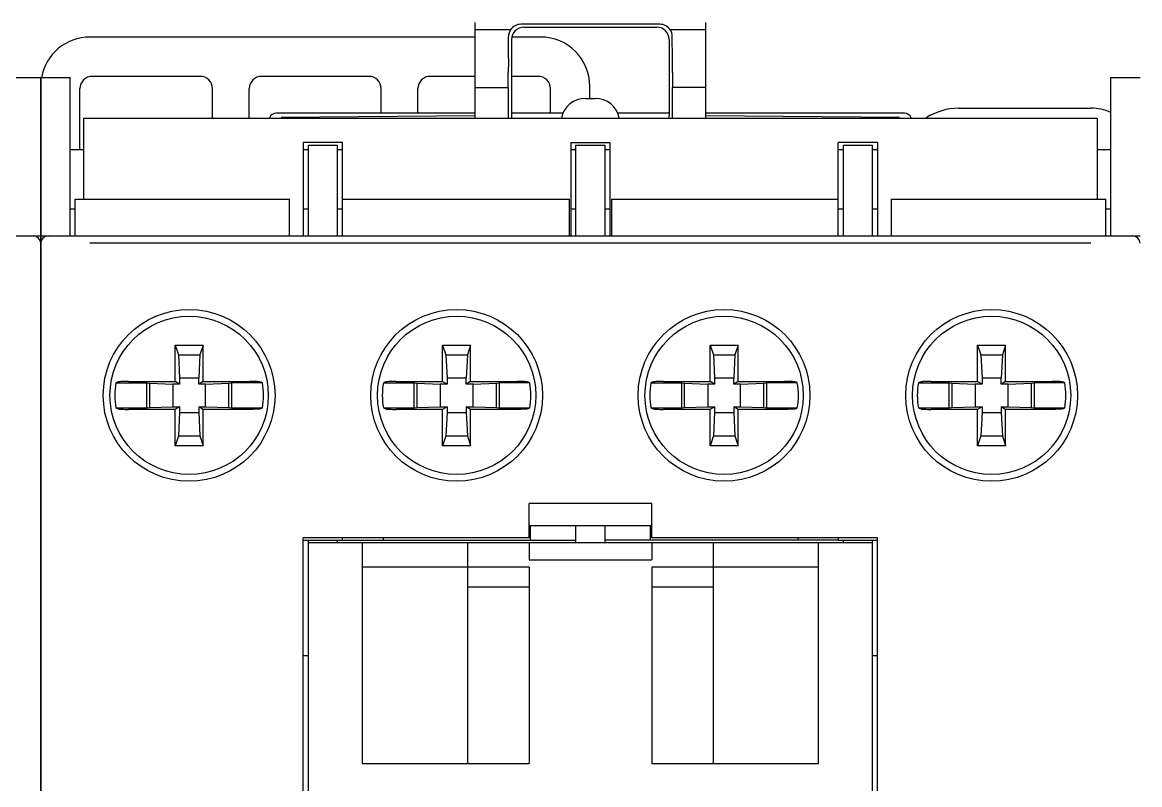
# Model space of a CAD drawing. Header units: millimetres. Extents: x 12275 to 14043, y 11466 to 13479.
# Drawn here: x 13118.79 to 13153.99, y 12953.16 to 12977.18 of the extents above; entities that cross this region are included whole.
import ezdxf

# ---------------------------------------------------------------- set-up
doc = ezdxf.new("R2010")
doc.units = ezdxf.units.MM

msp = doc.modelspace()

# ---------------------------------------------------------------- linework, layer by layer
at = {"color": 0, "linetype": 'Continuous'}
for p, q in [((13133.04761, 12974.1608), (13133.04761, 12977.17551)), ((13138.87247, 12977.11534), (13134.4899, 12977.11534)), ((13134.58435, 12977.02089), (13138.77802, 12977.02089)), ((13140.31476, 12974.1608), (13140.31476, 12977.17551)), ((13133.04761, 12976.71165), (13120.90993, 12976.71165)), ((13134.16852, 12976.94358), (13133.04761, 12976.94358)), ((13134.09784, 12976.03915), (13134.10206, 12976.73011)), ((13134.19782, 12976.63435), (13134.19782, 12974.23764)), ((13135.1147, 12976.71165), (13134.21293, 12976.71165)), ((13139.16455, 12976.63435), (13139.16455, 12974.23764)), ((13140.31476, 12976.94358), (13139.19385, 12976.94358)), ((13139.26454, 12976.03915), (13139.26031, 12976.73011)), ((13134.09662, 12975.12679), (13134.09662, 12975.59572)), ((13139.26576, 12975.59572), (13139.26576, 12975.12679)), ((13118.43601, 12975.43603), (13119.36373, 12975.43603)), ((13119.36373, 12970.44953), (13119.36373, 12975.43603)), ((13119.36373, 12975.43603), (13119.36373, 12970.44953)), ((13119.36373, 12975.43603), (13120.29145, 12975.43603)), ((13120.29145, 12970.44953), (13120.29145, 12975.43603)), ((13124.38889, 12975.47469), (13120.98724, 12975.47469)), ((13129.70299, 12975.47469), (13126.32164, 12975.47469)), ((13133.04761, 12975.47469), (13131.63574, 12975.47469)), ((13135.03739, 12975.47469), (13134.19782, 12975.47469)), ((13153.07092, 12975.43603), (13153.07092, 12970.44953)), ((13153.07092, 12975.43603), (13153.99864, 12975.43603)), ((13120.60069, 12973.15539), (13120.60069, 12975.08814)), ((13124.77544, 12974.1608), (13124.77544, 12975.08814)), ((13125.93509, 12974.1608), (13125.93509, 12975.08814)), ((13130.08954, 12974.31504), (13130.08954, 12975.08814)), ((13131.24919, 12974.31504), (13131.24919, 12975.08814)), ((13133.04761, 12975.12679), (13134.09662, 12975.12679)), ((13134.10134, 12974.1608), (13134.10134, 12975.12679)), ((13135.42394, 12974.31504), (13135.42394, 12975.08814)), ((13136.6609, 12974.7789), (13136.6609, 12975.16545)), ((13139.26103, 12975.12679), (13139.26103, 12974.1608)), ((13140.31476, 12975.12679), (13139.26576, 12975.12679)), ((13136.52657, 12974.7789), (13136.83581, 12974.7789)), ((13120.71666, 12974.1608), (13120.71666, 12971.60918)), ((13120.71666, 12974.1608), (13152.64572, 12974.1608)), ((13133.04761, 12974.31504), (13126.7855, 12974.31504)), ((13133.04761, 12974.22761), (13126.94012, 12974.17431)), ((13134.20726, 12974.23773), (13134.19782, 12974.23764)), ((13135.82714, 12974.31504), (13134.20726, 12974.31504)), ((13134.20726, 12974.1608), (13134.20726, 12974.23773)), ((13139.16455, 12974.31504), (13137.53523, 12974.31504)), ((13139.15511, 12974.23773), (13139.15511, 12974.1608)), ((13139.16455, 12974.23764), (13139.15511, 12974.23773)), ((13146.57688, 12974.31504), (13140.31476, 12974.31504)), ((13146.42226, 12974.17431), (13140.31476, 12974.22761)), ((13148.2777, 12974.46966), (13152.45244, 12974.46966)), ((13152.64572, 12974.1608), (13152.64572, 12971.60918)), ((13120.71666, 12973.15539), (13120.29145, 12973.15539)), ((13127.63591, 12973.3877), (13127.63591, 12970.44953)), ((13128.87287, 12973.3877), (13127.63591, 12973.3877)), ((13127.79053, 12973.15539), (13127.63591, 12973.15539)), ((13127.79053, 12973.31001), (13127.79053, 12970.44953)), ((13127.79053, 12973.31001), (13128.71825, 12973.31001)), ((13128.71825, 12970.44953), (13128.71825, 12973.31001)), ((13128.87287, 12973.15539), (13128.71825, 12973.15539)), ((13128.87287, 12970.44953), (13128.87287, 12973.3877)), ((13136.06271, 12973.3877), (13136.06271, 12970.44953)), ((13136.06271, 12973.3877), (13137.29967, 12973.3877)), ((13136.21733, 12973.15539), (13136.06271, 12973.15539)), ((13136.21733, 12973.31001), (13136.21733, 12970.44953)), ((13136.21733, 12973.31001), (13137.14505, 12973.31001)), ((13137.14505, 12970.44953), (13137.14505, 12973.31001)), ((13137.29967, 12973.15539), (13137.14505, 12973.15539)), ((13137.29967, 12973.3877), (13137.29967, 12970.44953)), ((13144.4895, 12970.44953), (13144.4895, 12973.3877)), ((13145.72647, 12973.3877), (13144.4895, 12973.3877)), ((13144.64412, 12973.15539), (13144.4895, 12973.15539)), ((13144.64412, 12973.31001), (13144.64412, 12970.44953)), ((13144.64412, 12973.31001), (13145.57184, 12973.31001)), ((13145.57184, 12970.44953), (13145.57184, 12973.31001)), ((13145.72647, 12973.15539), (13145.57184, 12973.15539)), ((13145.72647, 12973.3877), (13145.72647, 12970.44953)), ((13153.07092, 12973.15539), (13152.64572, 12973.15539)), ((13120.44607, 12970.44953), (13120.44607, 12971.60918)), ((13120.44607, 12971.60918), (13127.20564, 12971.60918)), ((13127.20685, 12970.44953), (13127.20685, 12971.37725)), ((13128.87287, 12971.60918), (13136.01899, 12971.60918)), ((13136.0202, 12970.44953), (13136.0202, 12971.37725)), ((13137.34217, 12971.37725), (13137.34217, 12970.44953)), ((13137.34339, 12971.60918), (13144.4895, 12971.60918)), ((13146.15552, 12971.37725), (13146.15552, 12970.44953)), ((13146.15673, 12971.60918), (13152.9163, 12971.60918)), ((13152.9163, 12970.44953), (13152.9163, 12971.60918)), ((13120.29145, 12971.29994), (13120.44607, 12971.29994)), ((13127.63591, 12971.29994), (13127.79053, 12971.29994)), ((13128.71825, 12971.29994), (13128.87287, 12971.29994)), ((13136.06271, 12971.29994), (13136.21733, 12971.29994)), ((13137.14505, 12971.29994), (13137.29967, 12971.29994)), ((13144.4895, 12971.29994), (13144.64412, 12971.29994)), ((13145.57184, 12971.29994), (13145.72647, 12971.29994)), ((13152.9163, 12971.29994), (13153.07092, 12971.29994)), ((13084.72882, 12970.44953), (13119.36373, 12970.44953)), ((13119.36373, 12926.38279), (13119.36373, 12970.44953)), ((13119.36373, 12970.44953), (13119.36373, 12926.38279)), ((13119.36373, 12970.44953), (13153.99864, 12970.44953)), ((13152.45244, 12970.2176), (13120.90993, 12970.2176)), ((13119.36582, 12967.64756), (13119.36508, 12967.69538)), ((13119.36668, 12967.6011), (13119.36582, 12967.64756)), ((13119.36766, 12967.55593), (13119.36668, 12967.6011)), ((13119.36872, 12967.51198), (13119.36766, 12967.55593)), ((13119.36987, 12967.4691), (13119.36872, 12967.51198)), ((13119.37107, 12967.42741), (13119.36987, 12967.4691)), ((13119.37291, 12967.36754), (13119.37107, 12967.42741)), ((13119.37412, 12967.32952), (13119.37291, 12967.36754)), ((13119.37528, 12967.29297), (13119.37412, 12967.32952)), ((13119.37686, 12967.24059), (13119.37528, 12967.29297)), ((13119.37777, 12967.20698), (13119.37686, 12967.24059)), ((13123.60032, 12965.86505), (13123.60032, 12967.00924)), ((13123.60032, 12967.00924), (13123.70178, 12966.69851)), ((13123.60032, 12967.00924), (13124.48166, 12967.00924)), ((13124.48166, 12967.00924), (13124.3802, 12966.69851)), ((13124.48166, 12965.86505), (13124.48166, 12967.00924)), ((13132.02712, 12965.86505), (13132.02712, 12967.00924)), ((13132.02712, 12967.00924), (13132.12858, 12966.69851)), ((13132.02712, 12967.00924), (13132.90846, 12967.00924)), ((13132.90846, 12967.00924), (13132.807, 12966.69851)), ((13132.90846, 12965.86505), (13132.90846, 12967.00924)), ((13140.45392, 12965.86505), (13140.45392, 12967.00924)), ((13140.45392, 12967.00924), (13140.55537, 12966.69851)), ((13140.45392, 12967.00924), (13141.33525, 12967.00924)), ((13141.33525, 12967.00924), (13141.2338, 12966.69851)), ((13141.33525, 12965.86505), (13141.33525, 12967.00924)), ((13148.88072, 12965.86505), (13148.88072, 12967.00924)), ((13148.88072, 12967.00924), (13148.98217, 12966.69851)), ((13148.88072, 12967.00924), (13149.76205, 12967.00924)), ((13149.76205, 12967.00924), (13149.66059, 12966.69851)), ((13149.76205, 12965.86505), (13149.76205, 12967.00924)), ((13123.70178, 12966.69851), (13123.73898, 12965.96203)), ((13123.70178, 12966.69851), (13124.3802, 12966.69851)), ((13124.3802, 12966.69851), (13124.343, 12965.96203)), ((13132.12858, 12966.69851), (13132.16578, 12965.96203)), ((13132.12858, 12966.69851), (13132.807, 12966.69851)), ((13132.807, 12966.69851), (13132.7698, 12965.96203)), ((13140.55537, 12966.69851), (13140.59258, 12965.96203)), ((13140.55537, 12966.69851), (13141.2338, 12966.69851)), ((13141.2338, 12966.69851), (13141.1966, 12965.96203)), ((13148.98217, 12966.69851), (13149.01937, 12965.96203)), ((13148.98217, 12966.69851), (13149.66059, 12966.69851)), ((13149.66059, 12966.69851), (13149.62339, 12965.96203)), ((13121.73417, 12965.82048), (13122.70472, 12965.82048)), ((13122.13381, 12965.86505), (13123.60032, 12965.86505)), ((13122.70472, 12965.02828), (13122.70472, 12965.82048)), ((13122.70472, 12965.82048), (13122.78758, 12965.80427)), ((13122.78758, 12965.80427), (13122.78758, 12965.04449)), ((13122.78758, 12965.80427), (13123.52405, 12965.78199)), ((13123.52405, 12965.78199), (13123.52405, 12965.06677)), ((13123.73898, 12965.78199), (13123.52405, 12965.78199)), ((13123.73898, 12965.78199), (13123.60032, 12965.86505)), ((13123.73898, 12965.96203), (13123.73898, 12965.78199)), ((13124.343, 12965.96203), (13123.73898, 12965.96203)), ((13124.343, 12965.78199), (13124.343, 12965.96203)), ((13124.48166, 12965.86505), (13124.343, 12965.78199)), ((13124.55793, 12965.78199), (13124.343, 12965.78199)), ((13124.48166, 12965.86505), (13125.94817, 12965.86505)), ((13124.55793, 12965.78199), (13125.2944, 12965.80427)), ((13124.55793, 12965.06677), (13124.55793, 12965.78199)), ((13125.2944, 12965.80427), (13125.37726, 12965.82048)), ((13125.2944, 12965.04449), (13125.2944, 12965.80427)), ((13125.37726, 12965.82048), (13125.37726, 12965.02828)), ((13126.34781, 12965.82048), (13125.37726, 12965.82048)), ((13130.16097, 12965.82048), (13131.13151, 12965.82048)), ((13130.56061, 12965.86505), (13132.02712, 12965.86505)), ((13131.13151, 12965.02828), (13131.13151, 12965.82048)), ((13131.13151, 12965.82048), (13131.21437, 12965.80427)), ((13131.21437, 12965.80427), (13131.21437, 12965.04449)), ((13131.21437, 12965.80427), (13131.95085, 12965.78199)), ((13131.95085, 12965.78199), (13131.95085, 12965.06677)), ((13132.16578, 12965.78199), (13131.95085, 12965.78199)), ((13132.16578, 12965.78199), (13132.02712, 12965.86505)), ((13132.16578, 12965.96203), (13132.16578, 12965.78199)), ((13132.7698, 12965.96203), (13132.16578, 12965.96203)), ((13132.7698, 12965.78199), (13132.7698, 12965.96203)), ((13132.90846, 12965.86505), (13132.7698, 12965.78199)), ((13132.98472, 12965.78199), (13132.7698, 12965.78199)), ((13132.90846, 12965.86505), (13134.37496, 12965.86505)), ((13132.98472, 12965.78199), (13133.7212, 12965.80427)), ((13132.98472, 12965.06677), (13132.98472, 12965.78199)), ((13133.7212, 12965.80427), (13133.80406, 12965.82048)), ((13133.7212, 12965.04449), (13133.7212, 12965.80427)), ((13133.80406, 12965.82048), (13133.80406, 12965.02828)), ((13134.77461, 12965.82048), (13133.80406, 12965.82048)), ((13138.58777, 12965.82048), (13139.55831, 12965.82048)), ((13138.98741, 12965.86505), (13140.45392, 12965.86505)), ((13139.55831, 12965.02828), (13139.55831, 12965.82048)), ((13139.55831, 12965.82048), (13139.64117, 12965.80427)), ((13139.64117, 12965.80427), (13139.64117, 12965.04449)), ((13139.64117, 12965.80427), (13140.37765, 12965.78199)), ((13140.37765, 12965.78199), (13140.37765, 12965.06677)), ((13140.59258, 12965.78199), (13140.37765, 12965.78199)), ((13140.59258, 12965.78199), (13140.45392, 12965.86505)), ((13140.59258, 12965.96203), (13140.59258, 12965.78199)), ((13141.1966, 12965.96203), (13140.59258, 12965.96203)), ((13141.1966, 12965.78199), (13141.1966, 12965.96203)), ((13141.33525, 12965.86505), (13141.1966, 12965.78199)), ((13141.41152, 12965.78199), (13141.1966, 12965.78199)), ((13141.33525, 12965.86505), (13142.80176, 12965.86505)), ((13141.41152, 12965.78199), (13142.148, 12965.80427)), ((13141.41152, 12965.06677), (13141.41152, 12965.78199)), ((13142.148, 12965.80427), (13142.23086, 12965.82048)), ((13142.148, 12965.04449), (13142.148, 12965.80427)), ((13142.23086, 12965.82048), (13142.23086, 12965.02828)), ((13143.2014, 12965.82048), (13142.23086, 12965.82048)), ((13147.01456, 12965.82048), (13147.98511, 12965.82048)), ((13147.41421, 12965.86505), (13148.88072, 12965.86505)), ((13147.98511, 12965.02828), (13147.98511, 12965.82048)), ((13147.98511, 12965.82048), (13148.06797, 12965.80427)), ((13148.06797, 12965.80427), (13148.06797, 12965.04449)), ((13148.06797, 12965.80427), (13148.80445, 12965.78199)), ((13148.80445, 12965.78199), (13148.80445, 12965.06677)), ((13149.01937, 12965.78199), (13148.80445, 12965.78199)), ((13149.01937, 12965.78199), (13148.88072, 12965.86505)), ((13149.01937, 12965.96203), (13149.01937, 12965.78199)), ((13149.62339, 12965.96203), (13149.01937, 12965.96203)), ((13149.62339, 12965.78199), (13149.62339, 12965.96203)), ((13149.76205, 12965.86505), (13149.62339, 12965.78199)), ((13149.83832, 12965.78199), (13149.62339, 12965.78199)), ((13149.76205, 12965.86505), (13151.22856, 12965.86505)), ((13149.83832, 12965.78199), (13150.5748, 12965.80427)), ((13149.83832, 12965.06677), (13149.83832, 12965.78199)), ((13150.5748, 12965.80427), (13150.65766, 12965.82048)), ((13150.5748, 12965.04449), (13150.5748, 12965.80427)), ((13150.65766, 12965.82048), (13150.65766, 12965.02828)), ((13151.6282, 12965.82048), (13150.65766, 12965.82048)), ((13121.73417, 12965.02828), (13122.70472, 12965.02828)), ((13122.70472, 12965.02828), (13122.78758, 12965.04449)), ((13122.78758, 12965.04449), (13123.52405, 12965.06677)), ((13123.52405, 12965.06677), (13123.73898, 12965.06677)), ((13123.73898, 12965.06677), (13123.60032, 12964.98371)), ((13123.73898, 12965.06677), (13123.73898, 12964.88673)), ((13124.343, 12965.06677), (13124.343, 12964.88673)), ((13124.48166, 12964.98371), (13124.343, 12965.06677)), ((13124.343, 12965.06677), (13124.55793, 12965.06677)), ((13124.55793, 12965.06677), (13125.2944, 12965.04449)), ((13125.2944, 12965.04449), (13125.37726, 12965.02828)), ((13125.37726, 12965.02828), (13126.34781, 12965.02828)), ((13130.16097, 12965.02828), (13131.13151, 12965.02828)), ((13131.13151, 12965.02828), (13131.21437, 12965.04449)), ((13131.21437, 12965.04449), (13131.95085, 12965.06677)), ((13131.95085, 12965.06677), (13132.16578, 12965.06677)), ((13132.16578, 12965.06677), (13132.02712, 12964.98371)), ((13132.16578, 12965.06677), (13132.16578, 12964.88673)), ((13132.7698, 12965.06677), (13132.7698, 12964.88673)), ((13132.90846, 12964.98371), (13132.7698, 12965.06677)), ((13132.7698, 12965.06677), (13132.98472, 12965.06677)), ((13132.98472, 12965.06677), (13133.7212, 12965.04449)), ((13133.7212, 12965.04449), (13133.80406, 12965.02828)), ((13133.80406, 12965.02828), (13134.77461, 12965.02828)), ((13138.58777, 12965.02828), (13139.55831, 12965.02828)), ((13139.55831, 12965.02828), (13139.64117, 12965.04449)), ((13139.64117, 12965.04449), (13140.37765, 12965.06677)), ((13140.37765, 12965.06677), (13140.59258, 12965.06677)), ((13140.59258, 12965.06677), (13140.45392, 12964.98371)), ((13140.59258, 12965.06677), (13140.59258, 12964.88673)), ((13141.1966, 12965.06677), (13141.1966, 12964.88673)), ((13141.33525, 12964.98371), (13141.1966, 12965.06677)), ((13141.1966, 12965.06677), (13141.41152, 12965.06677)), ((13141.41152, 12965.06677), (13142.148, 12965.04449)), ((13142.148, 12965.04449), (13142.23086, 12965.02828)), ((13142.23086, 12965.02828), (13143.2014, 12965.02828)), ((13147.01456, 12965.02828), (13147.98511, 12965.02828)), ((13147.98511, 12965.02828), (13148.06797, 12965.04449)), ((13148.06797, 12965.04449), (13148.80445, 12965.06677)), ((13148.80445, 12965.06677), (13149.01937, 12965.06677)), ((13149.01937, 12965.06677), (13148.88072, 12964.98371)), ((13149.01937, 12965.06677), (13149.01937, 12964.88673)), ((13149.62339, 12965.06677), (13149.62339, 12964.88673)), ((13149.76205, 12964.98371), (13149.62339, 12965.06677)), ((13149.62339, 12965.06677), (13149.83832, 12965.06677)), ((13149.83832, 12965.06677), (13150.5748, 12965.04449)), ((13150.5748, 12965.04449), (13150.65766, 12965.02828)), ((13150.65766, 12965.02828), (13151.6282, 12965.02828)), ((13123.60032, 12964.98371), (13122.13381, 12964.98371)), ((13123.60032, 12963.83952), (13123.60032, 12964.98371)), ((13123.73898, 12964.88673), (13123.70178, 12964.15025)), ((13123.73898, 12964.88673), (13124.343, 12964.88673)), ((13124.343, 12964.88673), (13124.3802, 12964.15025)), ((13124.48166, 12963.83952), (13124.48166, 12964.98371)), ((13125.94817, 12964.98371), (13124.48166, 12964.98371)), ((13132.02712, 12964.98371), (13130.56061, 12964.98371)), ((13132.02712, 12963.83952), (13132.02712, 12964.98371)), ((13132.16578, 12964.88673), (13132.12858, 12964.15025)), ((13132.16578, 12964.88673), (13132.7698, 12964.88673)), ((13132.7698, 12964.88673), (13132.807, 12964.15025)), ((13132.90846, 12963.83952), (13132.90846, 12964.98371)), ((13134.37496, 12964.98371), (13132.90846, 12964.98371)), ((13140.45392, 12964.98371), (13138.98741, 12964.98371)), ((13140.45392, 12963.83952), (13140.45392, 12964.98371)), ((13140.59258, 12964.88673), (13140.55537, 12964.15025)), ((13140.59258, 12964.88673), (13141.1966, 12964.88673)), ((13141.1966, 12964.88673), (13141.2338, 12964.15025)), ((13141.33525, 12963.83952), (13141.33525, 12964.98371)), ((13142.80176, 12964.98371), (13141.33525, 12964.98371)), ((13148.88072, 12964.98371), (13147.41421, 12964.98371)), ((13148.88072, 12963.83952), (13148.88072, 12964.98371)), ((13149.01937, 12964.88673), (13148.98217, 12964.15025)), ((13149.01937, 12964.88673), (13149.62339, 12964.88673)), ((13149.62339, 12964.88673), (13149.66059, 12964.15025)), ((13149.76205, 12963.83952), (13149.76205, 12964.98371)), ((13151.22856, 12964.98371), (13149.76205, 12964.98371)), ((13123.70178, 12964.15025), (13123.60032, 12963.83952)), ((13123.70178, 12964.15025), (13124.3802, 12964.15025)), ((13124.3802, 12964.15025), (13124.48166, 12963.83952)), ((13132.12858, 12964.15025), (13132.02712, 12963.83952)), ((13132.12858, 12964.15025), (13132.807, 12964.15025)), ((13132.807, 12964.15025), (13132.90846, 12963.83952)), ((13140.55537, 12964.15025), (13140.45392, 12963.83952)), ((13140.55537, 12964.15025), (13141.2338, 12964.15025)), ((13141.2338, 12964.15025), (13141.33525, 12963.83952)), ((13148.98217, 12964.15025), (13148.88072, 12963.83952)), ((13148.98217, 12964.15025), (13149.66059, 12964.15025)), ((13149.66059, 12964.15025), (13149.76205, 12963.83952)), ((13124.48166, 12963.83952), (13123.60032, 12963.83952)), ((13132.90846, 12963.83952), (13132.02712, 12963.83952)), ((13141.33525, 12963.83952), (13140.45392, 12963.83952)), ((13149.76205, 12963.83952), (13148.88072, 12963.83952)), ((13134.74843, 12960.94039), (13134.74843, 12962.02274)), ((13138.61394, 12962.02274), (13134.74843, 12962.02274)), ((13138.61394, 12960.94039), (13138.61394, 12962.02274)), ((13134.74843, 12961.32695), (13138.61394, 12961.32695)), ((13134.78709, 12961.32695), (13134.78709, 12960.86308)), ((13136.21733, 12961.32695), (13136.21733, 12960.78577)), ((13137.14505, 12960.78577), (13137.14505, 12961.32695)), ((13138.57528, 12960.86308), (13138.57528, 12961.32695)), ((13127.63591, 12935.89193), (13127.63591, 12960.94039)), ((13134.74843, 12960.94039), (13127.63591, 12960.94039)), ((13127.63591, 12960.86308), (13128.87287, 12960.86308)), ((13127.79053, 12960.86308), (13127.79053, 12935.96924)), ((13127.79053, 12960.78577), (13145.57184, 12960.78577)), ((13128.71825, 12960.78577), (13128.71825, 12960.86308)), ((13128.87287, 12960.86308), (13128.87287, 12960.94039)), ((13128.87287, 12960.86308), (13136.21733, 12960.86308)), ((13129.49135, 12960.78577), (13129.49135, 12953.82787)), ((13130.14849, 12960.94039), (13130.14849, 12960.86308)), ((13132.81568, 12953.82787), (13132.81568, 12960.78577)), ((13134.74843, 12960.78577), (13134.74843, 12960.2446)), ((13144.4895, 12960.86308), (13137.14505, 12960.86308)), ((13145.72647, 12960.94039), (13138.61394, 12960.94039)), ((13138.61394, 12960.78577), (13138.61394, 12960.2446)), ((13140.54669, 12960.78577), (13140.54669, 12953.82787)), ((13143.21389, 12960.94039), (13143.21389, 12960.86308)), ((13143.87102, 12953.82787), (13143.87102, 12960.78577)), ((13144.4895, 12960.94039), (13144.4895, 12960.86308)), ((13144.4895, 12960.86308), (13145.72647, 12960.86308)), ((13144.64412, 12960.86308), (13144.64412, 12960.78577)), ((13145.57184, 12935.96924), (13145.57184, 12960.86308)), ((13145.72647, 12935.89193), (13145.72647, 12960.94039)), ((13134.74843, 12960.2446), (13138.61394, 12960.2446)), ((13134.74843, 12960.01267), (13129.49135, 12960.01267)), ((13134.74843, 12960.01267), (13134.74843, 12953.82787)), ((13138.61394, 12960.01267), (13138.61394, 12953.82787)), ((13143.87102, 12960.01267), (13138.61394, 12960.01267)), ((13132.81568, 12959.39419), (13134.74843, 12959.39419)), ((13138.61394, 12959.39419), (13140.54669, 12959.39419)), ((13127.63591, 12957.22951), (13127.79053, 12957.22951)), ((13145.57184, 12957.22951), (13145.72647, 12957.22951)), ((13129.49135, 12953.82787), (13134.74843, 12953.82787)), ((13138.61394, 12953.82787), (13143.87102, 12953.82787))]:
    msp.add_line(p, q, dxfattribs=at)
for points in [[(13119.36508, 12967.69538), (13119.36448, 12967.74466), (13119.36424, 12967.76986), (13119.36404, 12967.79545), (13119.36389, 12967.82143)], [(13119.36406, 12966.83222), (13119.36506, 12966.83639), (13119.36609, 12966.84156), (13119.36718, 12966.84785), (13119.3683, 12966.85514), (13119.36942, 12966.86332), (13119.37051, 12966.87229), (13119.37157, 12966.88194), (13119.37257, 12966.89219), (13119.37351, 12966.90301), (13119.37439, 12966.91435), (13119.37521, 12966.9262), (13119.37595, 12966.93847), (13119.37662, 12966.95106), (13119.37722, 12966.96393), (13119.37775, 12966.97707), (13119.37822, 12966.99063), (13119.37862, 12967.00459), (13119.37896, 12967.01892), (13119.37922, 12967.03355), (13119.37941, 12967.04843), (13119.37953, 12967.06354), (13119.37958, 12967.07887), (13119.37956, 12967.09441), (13119.37947, 12967.11013), (13119.37932, 12967.12598), (13119.37911, 12967.14193), (13119.37884, 12967.15798), (13119.37853, 12967.17416), (13119.37777, 12967.20698)]]:
    msp.add_lwpolyline(points, dxfattribs=at)
for centre, radius in [((13124.04099, 12965.42438), 2.70585), ((13124.04099, 12965.42438), 2.49325), ((13132.46779, 12965.42438), 2.70585), ((13132.46779, 12965.42438), 2.49325), ((13140.89459, 12965.42438), 2.70585), ((13140.89459, 12965.42438), 2.49325), ((13149.32138, 12965.42438), 2.70585), ((13149.32138, 12965.42438), 2.49325)]:
    msp.add_circle(centre, radius, dxfattribs=at)
for centre, radius, start, end in [((13120.90993, 12975.16545), 1.5462, 90, 169.840106), ((13135.1147, 12975.16545), 1.5462, 0, 90), ((13120.98724, 12975.08814), 0.38655, 90, 180), ((13124.38889, 12975.08814), 0.38655, 0, 90), ((13126.32164, 12975.08814), 0.38655, 90, 180), ((13129.70299, 12975.08814), 0.38655, 0, 90), ((13131.63574, 12975.08814), 0.38655, 90, 180), ((13135.03739, 12975.08814), 0.38655, 0, 90), ((13136.52657, 12974.0058), 0.7731, 90, 168.321439), ((13136.83581, 12974.0058), 0.7731, 11.678561, 90), ((13126.7855, 12974.08311), 0.23193, 90, 157.726507), ((13146.57688, 12974.08311), 0.23193, 22.308998, 90), ((13148.2777, 12972.61422), 1.85544, 90, 123.067655), ((13152.45244, 12972.92346), 1.5462, 66.220322, 90), ((13119.1318, 12970.2176), 0.23193, 0, 90), ((13119.59566, 12970.2176), 0.23193, 90, 180), ((13153.76671, 12970.2176), 0.23193, 0, 90), ((13124.04099, 12965.42438), 2.34058, 170.25687, 189.74313), ((13130.63147, 12941.61666), 25.78734, 109.986193, 110.183378), ((13117.45051, 12941.61676), 25.78724, 69.816543, 70.013728), ((13124.04099, 12965.42438), 2.34058, 350.25687, 9.74313), ((13132.46779, 12965.42438), 2.34058, 170.25687, 189.74313), ((13139.05827, 12941.61666), 25.78734, 109.986193, 110.183378), ((13125.87731, 12941.61676), 25.78724, 69.816543, 70.013728), ((13132.46779, 12965.42438), 2.34058, 350.25687, 9.74313), ((13140.89459, 12965.42438), 2.34058, 170.25687, 189.74313), ((13147.48507, 12941.61666), 25.78734, 109.986193, 110.183378), ((13134.30411, 12941.61676), 25.78724, 69.816543, 70.013728), ((13140.89459, 12965.42438), 2.34058, 350.25687, 9.74313), ((13149.32138, 12965.42438), 2.34058, 170.25687, 189.74313), ((13155.91186, 12941.61666), 25.78734, 109.986193, 110.183378), ((13142.7309, 12941.61676), 25.78724, 69.816543, 70.013728), ((13149.32138, 12965.42438), 2.34058, 350.25687, 9.74313), ((13130.63176, 12989.23279), 25.78809, 249.816546, 250.013725), ((13117.45022, 12989.2329), 25.78819, 289.986196, 290.183375), ((13139.05856, 12989.23279), 25.78809, 249.816546, 250.013725), ((13125.87701, 12989.2329), 25.78819, 289.986196, 290.183375), ((13147.48536, 12989.23279), 25.78809, 249.816546, 250.013725), ((13134.30381, 12989.2329), 25.78819, 289.986196, 290.183375), ((13155.91216, 12989.23279), 25.78809, 249.816546, 250.013725), ((13142.73061, 12989.2329), 25.78819, 289.986196, 290.183375)]:
    msp.add_arc(centre, radius, start, end, dxfattribs=at)
for centre, major_axis, ratio, start_param, end_param in [((13134.48993, 12976.72878), (0.27335, -0.27335), 0.99992385, 2.35623257, 3.33786675), ((13134.58438, 12976.63432), (0.27335, -0.27335), 0.99992385, 2.35623257, 3.92695274), ((13138.77799, 12976.63432), (0.27335, 0.27335), 0.99992385, -0.78536009, 0.78536009), ((13138.87244, 12976.72878), (0.27335, 0.27335), 0.99992385, -0.19627409, 0.78536009), ((13134.48863, 12976.73008), (0.35827, 0.14645), 0.99147498, 2.16138175, 2.75046775), ((13138.87375, 12976.73008), (0.35827, -0.14645), 0.99147498, 0.39112491, 0.9802109), ((13134.10336, 12975.59572), (0, 0.7731), 0.00872687, 0.95993109, 1.57079633), ((13139.25901, 12975.59572), (0, 0.7731), 0.00872687, -1.57079633, -0.95993109), ((13127.20564, 12971.37725), (0, 0.23193), 0.00523604, -1.57079633, -0.00002742), ((13136.01899, 12971.37725), (0, 0.23193), 0.00523604, -1.57079633, -0.00002742), ((13137.34339, 12971.37725), (0, 0.23193), 0.00523604, 0.00002742, 1.57079633), ((13146.15673, 12971.37725), (0, 0.23193), 0.00523604, 0.00002742, 1.57079633)]:
    msp.add_ellipse(centre, major_axis=major_axis, ratio=ratio, start_param=start_param, end_param=end_param, dxfattribs=at)
for points, knots in [([(13122.13381, 12965.86505), (13122.09682, 12965.86505), (13122.02735, 12965.86428), (13121.9337, 12965.8623), (13121.86571, 12965.85708), (13121.82899, 12965.85513), (13121.81752, 12965.85096)], [0, 0, 0, 0, 0.35018389, 0.65823196, 0.88449328, 1, 1, 1, 1]), ([(13126.26446, 12965.85096), (13126.25299, 12965.85513), (13126.21627, 12965.85708), (13126.14828, 12965.8623), (13126.05463, 12965.86428), (13125.98516, 12965.86505), (13125.94817, 12965.86505)], [0, 0, 0, 0, 0.11550834, 0.34177121, 0.64981799, 1, 1, 1, 1]), ([(13130.56061, 12965.86505), (13130.52362, 12965.86505), (13130.45415, 12965.86428), (13130.36049, 12965.8623), (13130.29251, 12965.85708), (13130.25579, 12965.85513), (13130.24432, 12965.85096)], [0, 0, 0, 0, 0.35018389, 0.65823196, 0.88449328, 1, 1, 1, 1]), ([(13134.69126, 12965.85096), (13134.67979, 12965.85513), (13134.64307, 12965.85708), (13134.57508, 12965.8623), (13134.48143, 12965.86428), (13134.41196, 12965.86505), (13134.37496, 12965.86505)], [0, 0, 0, 0, 0.11550834, 0.34177121, 0.64981799, 1, 1, 1, 1]), ([(13138.98741, 12965.86505), (13138.95042, 12965.86505), (13138.88095, 12965.86428), (13138.78729, 12965.8623), (13138.7193, 12965.85708), (13138.68258, 12965.85513), (13138.67112, 12965.85096)], [0, 0, 0, 0, 0.35018389, 0.65823196, 0.88449328, 1, 1, 1, 1]), ([(13143.11805, 12965.85096), (13143.10659, 12965.85513), (13143.06987, 12965.85708), (13143.00188, 12965.8623), (13142.90822, 12965.86428), (13142.83875, 12965.86505), (13142.80176, 12965.86505)], [0, 0, 0, 0, 0.11550834, 0.34177121, 0.64981799, 1, 1, 1, 1]), ([(13147.41421, 12965.86505), (13147.37721, 12965.86505), (13147.30775, 12965.86428), (13147.21409, 12965.8623), (13147.1461, 12965.85708), (13147.10938, 12965.85513), (13147.09791, 12965.85096)], [0, 0, 0, 0, 0.35018389, 0.65823196, 0.88449328, 1, 1, 1, 1]), ([(13151.54485, 12965.85096), (13151.53338, 12965.85513), (13151.49666, 12965.85708), (13151.42868, 12965.8623), (13151.33502, 12965.86428), (13151.26555, 12965.86505), (13151.22856, 12965.86505)], [0, 0, 0, 0, 0.11550834, 0.34177121, 0.64981799, 1, 1, 1, 1]), ([(13121.81752, 12964.9978), (13121.82899, 12964.99363), (13121.86576, 12964.99167), (13121.93376, 12964.98648), (13122.02742, 12964.98448), (13122.09684, 12964.98371), (13122.13381, 12964.98371)], [0, 0, 0, 0, 0.1154813, 0.34222953, 0.65000939, 1, 1, 1, 1]), ([(13126.26446, 12964.9978), (13126.25299, 12964.99363), (13126.21627, 12964.99168), (13126.14828, 12964.98646), (13126.05463, 12964.98447), (13125.98516, 12964.98371), (13125.94817, 12964.98371)], [0, 0, 0, 0, 0.11550846, 0.34177083, 0.64981877, 1, 1, 1, 1]), ([(13130.24432, 12964.9978), (13130.25578, 12964.99363), (13130.29255, 12964.99167), (13130.36056, 12964.98648), (13130.45422, 12964.98448), (13130.52364, 12964.98371), (13130.56061, 12964.98371)], [0, 0, 0, 0, 0.1154813, 0.34222953, 0.65000939, 1, 1, 1, 1]), ([(13134.69126, 12964.9978), (13134.67979, 12964.99363), (13134.64307, 12964.99168), (13134.57508, 12964.98646), (13134.48143, 12964.98447), (13134.41196, 12964.98371), (13134.37496, 12964.98371)], [0, 0, 0, 0, 0.11550846, 0.34177083, 0.64981877, 1, 1, 1, 1]), ([(13138.67112, 12964.9978), (13138.68258, 12964.99363), (13138.71935, 12964.99167), (13138.78736, 12964.98648), (13138.88102, 12964.98448), (13138.95044, 12964.98371), (13138.98741, 12964.98371)], [0, 0, 0, 0, 0.1154813, 0.34222953, 0.65000939, 1, 1, 1, 1]), ([(13143.11805, 12964.9978), (13143.10659, 12964.99363), (13143.06987, 12964.99168), (13143.00188, 12964.98646), (13142.90822, 12964.98447), (13142.83875, 12964.98371), (13142.80176, 12964.98371)], [0, 0, 0, 0, 0.11550846, 0.34177083, 0.64981877, 1, 1, 1, 1]), ([(13147.09791, 12964.9978), (13147.10938, 12964.99363), (13147.14615, 12964.99167), (13147.21416, 12964.98648), (13147.30781, 12964.98448), (13147.37724, 12964.98371), (13147.41421, 12964.98371)], [0, 0, 0, 0, 0.1154813, 0.34222953, 0.65000939, 1, 1, 1, 1]), ([(13151.54485, 12964.9978), (13151.53338, 12964.99363), (13151.49666, 12964.99168), (13151.42868, 12964.98646), (13151.33502, 12964.98447), (13151.26555, 12964.98371), (13151.22856, 12964.98371)], [0, 0, 0, 0, 0.11550846, 0.34177083, 0.64981877, 1, 1, 1, 1])]:
    msp.add_open_spline(points, degree=3, knots=knots, dxfattribs=at)

doc.saveas('drawing.dxf')
